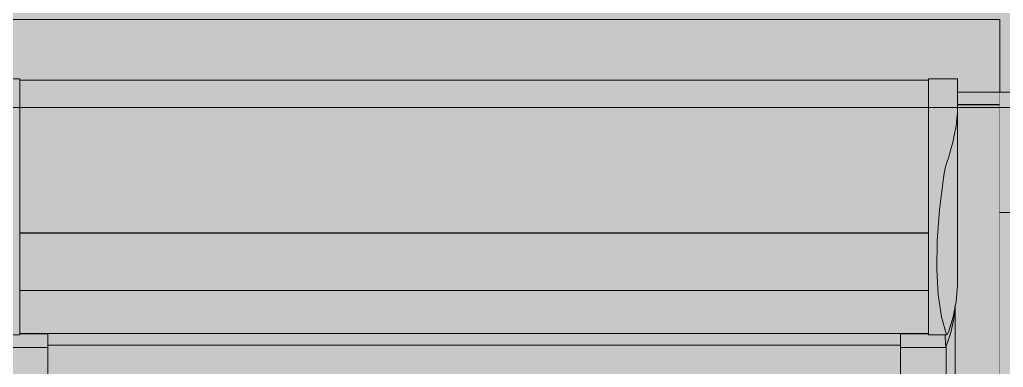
# Model space of a CAD drawing. Header units: metres. Extents: x -208 to 1512, y -277 to 123.
# Drawn here: x 842.327 to 843.197, y -14.458 to -14.15 of the extents above; entities that cross this region are included whole.
import ezdxf

# ---------------------------------------------------------------- set-up
doc = ezdxf.new("R2010")
doc.units = ezdxf.units.M
doc.header["$MEASUREMENT"] = 0
doc.linetypes.add('Wipeout_Contour', pattern=[1, 0, -1])
for name, color, linetype in [('325 Dachfenster', 7, 'Continuous'), ('330 Dachaufbau', 7, 'Continuous'), ('918 Lageplan Beschriftung.x', 7, 'Continuous')]:
    doc.layers.add(name, color=color, linetype=linetype)

# ---------------------------------------------------------------- blocks, each defined once
blk = doc.blocks.new('VELUX SlopeRoofBundle[34]_5', base_point=(825.25728, 0))
at = {"color": 254, "linetype": 'Wipeout_Contour', "lineweight": 0, "ltscale": 3369.736654}
blk.add_wipeout([(842.32713, -14.20261), (842.3015, -14.20261), (842.30151, -14.20997), (842.32713, -14.20997)], dxfattribs=at).dxf.layer = '325 Dachfenster'
at = {"color": 254, "linetype": 'Wipeout_Contour', "lineweight": 0, "ltscale": 3373.055458}
blk.add_wipeout([(843.13113, -14.20261), (843.13113, -14.20997), (843.15676, -14.20997), (843.15676, -14.20261)], dxfattribs=at).dxf.layer = '325 Dachfenster'
at = {"color": 254, "linetype": 'Wipeout_Contour', "lineweight": 0, "ltscale": 3369.493385}
blk.add_wipeout([(842.32713, -14.28817), (842.3137, -14.28817), (842.31744, -14.31829), (842.32713, -14.31829)], dxfattribs=at).dxf.layer = '325 Dachfenster'
at = {"color": 254, "linetype": 'Wipeout_Contour', "lineweight": 0, "ltscale": 3373.327858}
blk.add_wipeout([(843.21728, -14.32091), (843.19413, -14.32091), (843.19413, -14.84205), (843.21728, -14.84205)], dxfattribs=at).dxf.layer = '325 Dachfenster'
at = {"color": 254, "linetype": 'Wipeout_Contour', "lineweight": 0, "ltscale": 3369.728012}
blk.add_wipeout([(842.31995, -14.37154), (842.32713, -14.37154), (842.32713, -14.34615), (842.31952, -14.34615)], dxfattribs=at).dxf.layer = '325 Dachfenster'
at = {"color": 254, "linetype": 'Wipeout_Contour', "lineweight": 0, "ltscale": 3369.527347}
blk.add_wipeout([(842.31867, -14.39403), (842.31578, -14.4134), (842.32713, -14.4134), (842.32713, -14.39403)], dxfattribs=at).dxf.layer = '325 Dachfenster'
at = {"color": 254, "linetype": 'Wipeout_Contour', "lineweight": 0, "ltscale": 3373.329692}
blk.add_wipeout([(843.13113, -14.4134), (843.13113, -14.42938), (843.14699, -14.42938), (843.14249, -14.4134)], dxfattribs=at).dxf.layer = '325 Dachfenster'
at = {"color": 254, "linetype": 'Wipeout_Contour', "lineweight": 0, "ltscale": 3369.814387}
blk.add_wipeout([(842.31233, -14.43142), (842.31197, -14.44058), (842.35193, -14.44058), (842.35193, -14.43142)], dxfattribs=at).dxf.layer = '325 Dachfenster'
at = {"color": 254, "linetype": 'Wipeout_Contour', "lineweight": 0, "ltscale": 3369.737224}
blk.add_wipeout([(842.32713, -14.20997), (842.30151, -14.20997), (842.30152, -14.21873), (842.32713, -14.21873)], dxfattribs=at).dxf.layer = '325 Dachfenster'
at = {"color": 254, "linetype": 'Wipeout_Contour', "lineweight": 0, "ltscale": 3373.055975}
blk.add_wipeout([(843.13113, -14.20997), (843.13113, -14.21873), (843.15675, -14.21873), (843.15676, -14.20997)], dxfattribs=at).dxf.layer = '325 Dachfenster'
at = {"color": 254, "linetype": 'Wipeout_Contour', "lineweight": 0, "ltscale": 3373.306223}
blk.add_wipeout([(843.19413, -14.21437), (843.19413, -14.32091), (843.21728, -14.32091), (843.21728, -14.21437)], dxfattribs=at).dxf.layer = '325 Dachfenster'
at = {"color": 254, "linetype": 'Wipeout_Contour', "lineweight": 0, "ltscale": 3369.564744}
blk.add_wipeout([(842.31744, -14.31829), (842.31952, -14.34615), (842.32713, -14.34615), (842.32713, -14.31829)], dxfattribs=at).dxf.layer = '325 Dachfenster'
at = {"color": 254, "linetype": 'Wipeout_Contour', "lineweight": 0, "ltscale": 3373.291571}
blk.add_wipeout([(843.13113, -14.39403), (843.13113, -14.4134), (843.14249, -14.4134), (843.1396, -14.39403)], dxfattribs=at).dxf.layer = '325 Dachfenster'
at = {"color": 254, "linetype": 'Wipeout_Contour', "lineweight": 0, "ltscale": 5054.970972}
blk.add_wipeout([(842.31233, -14.42938), (842.31233, -14.43142), (842.35193, -14.43142), (842.35193, -14.42846), (842.32713, -14.42846), (842.32713, -14.42938)], dxfattribs=at).dxf.layer = '325 Dachfenster'
at = {"color": 254, "linetype": 'Wipeout_Contour', "lineweight": 0, "ltscale": 3372.969315}
blk.add_wipeout([(843.10633, -14.42818), (843.10633, -14.42846), (843.13113, -14.42846), (843.13113, -14.42818)], dxfattribs=at).dxf.layer = '325 Dachfenster'
at = {"color": 254, "linetype": 'Wipeout_Contour', "lineweight": 0, "ltscale": 3369.843022}
blk.add_wipeout([(842.31343, -15.01247), (842.35023, -15.01247), (842.35023, -14.44058), (842.31343, -14.44058)], dxfattribs=at).dxf.layer = '325 Dachfenster'
at = {"layer": '325 Dachfenster', "linetype": 'Continuous', "lineweight": 0, "flags": 128}
blk.add_lwpolyline([(843.19413, -14.32091), (843.21728, -14.32091)], dxfattribs=at)
at = {"color": 254, "linetype": 'Wipeout_Contour', "lineweight": 0, "ltscale": 3371.396157}
blk.add_wipeout([(842.32713, -14.21131), (843.13113, -14.21131), (843.13113, -14.20381), (842.32713, -14.20381)], dxfattribs=at).dxf.layer = '325 Dachfenster'
at = {"color": 254, "linetype": 'Wipeout_Contour', "lineweight": 0, "ltscale": 3369.73788}
blk.add_wipeout([(842.32713, -14.21873), (842.30152, -14.21873), (842.30153, -14.22906), (842.32713, -14.22906)], dxfattribs=at).dxf.layer = '325 Dachfenster'
at = {"color": 254, "linetype": 'Wipeout_Contour', "lineweight": 0, "ltscale": 3373.056607}
blk.add_wipeout([(843.13113, -14.21873), (843.13113, -14.22906), (843.15674, -14.22906), (843.15675, -14.21873)], dxfattribs=at).dxf.layer = '325 Dachfenster'
at = {"color": 254, "linetype": 'Wipeout_Contour', "lineweight": 0, "ltscale": 3373.182087}
blk.add_wipeout([(843.13113, -14.39403), (843.1396, -14.39403), (843.13832, -14.37154), (843.13113, -14.37154)], dxfattribs=at).dxf.layer = '325 Dachfenster'
at = {"color": 254, "linetype": 'Wipeout_Contour', "lineweight": 0, "ltscale": 3369.85297}
blk.add_wipeout([(842.32713, -14.42846), (842.35193, -14.42846), (842.35193, -14.42818), (842.32713, -14.42818)], dxfattribs=at).dxf.layer = '325 Dachfenster'
at = {"color": 254, "linetype": 'Wipeout_Contour', "lineweight": 0, "ltscale": 3369.919952}
blk.add_wipeout([(842.35023, -14.44058), (842.35023, -15.01247), (842.35193, -15.01121), (842.35193, -14.44058)], dxfattribs=at).dxf.layer = '325 Dachfenster'
at = {"layer": '325 Dachfenster', "linetype": 'Continuous', "lineweight": 0, "flags": 128}
for points in [[(842.32713, -14.20261), (842.3015, -14.20261), (842.30113, -14.20261)], [(842.32713, -14.20381), (843.13113, -14.20381)]]:
    blk.add_lwpolyline(points, dxfattribs=at)
at = {"color": 254, "linetype": 'Wipeout_Contour', "lineweight": 0, "ltscale": 3371.396703}
blk.add_wipeout([(843.13113, -14.21131), (842.32713, -14.21131), (842.32713, -14.22001), (843.13113, -14.22001)], dxfattribs=at).dxf.layer = '325 Dachfenster'
at = {"color": 254, "linetype": 'Wipeout_Contour', "lineweight": 0, "ltscale": 4215.86636}
blk.add_wipeout([(843.13113, -14.22906), (843.13113, -14.24087), (843.15578, -14.24087), (843.15673, -14.23224), (843.15674, -14.22906)], dxfattribs=at).dxf.layer = '325 Dachfenster'
at = {"color": 254, "linetype": 'Wipeout_Contour', "lineweight": 0, "ltscale": 3373.084782}
blk.add_wipeout([(843.13113, -14.34615), (843.13113, -14.37154), (843.13832, -14.37154), (843.13875, -14.34615)], dxfattribs=at).dxf.layer = '325 Dachfenster'
at = {"color": 254, "linetype": 'Wipeout_Contour', "lineweight": 0, "ltscale": 4216.609854}
blk.add_wipeout([(843.15543, -14.39979), (843.15673, -14.38588), (843.15673, -14.23224), (843.15578, -14.24087), (843.15543, -14.24443)], dxfattribs=at).dxf.layer = '325 Dachfenster'
at = {"color": 254, "linetype": 'Wipeout_Contour', "lineweight": 0, "ltscale": 3373.244425}
blk.add_wipeout([(843.13113, -14.31829), (843.13113, -14.34615), (843.13875, -14.34615), (843.14083, -14.31829)], dxfattribs=at).dxf.layer = '325 Dachfenster'
at = {"color": 254, "linetype": 'Wipeout_Contour', "lineweight": 0, "ltscale": 6746.191624}
blk.add_wipeout([(843.15673, -14.23224), (843.15673, -14.36427), (843.15673, -14.36991), (843.15677, -14.29623), (843.15677, -14.20473), (843.15676, -14.20261), (843.15676, -14.20997), (843.15675, -14.21873)], dxfattribs=at).dxf.layer = '325 Dachfenster'
at = {"layer": '325 Dachfenster', "linetype": 'Continuous', "lineweight": 0, "flags": 128}
for points in [[(843.15676, -14.20261), (843.13113, -14.20261)], [(843.15677, -14.20473), (843.15676, -14.20261)], [(843.21728, -14.21437), (843.19413, -14.21437), (843.15677, -14.21437)]]:
    blk.add_lwpolyline(points, dxfattribs=at)
at = {"color": 254, "linetype": 'Wipeout_Contour', "lineweight": 0, "ltscale": 4216.608398}
blk.add_wipeout([(843.15283, -14.2578), (843.15283, -14.41344), (843.15543, -14.39979), (843.15543, -14.24443), (843.15351, -14.25402)], dxfattribs=at).dxf.layer = '325 Dachfenster'
at = {"color": 254, "linetype": 'Wipeout_Contour', "lineweight": 0, "ltscale": 10118.417949}
blk.add_wipeout([(843.13832, -14.37154), (843.1396, -14.39403), (843.14249, -14.4134), (843.14699, -14.42938), (843.14763, -14.4291), (843.14873, -14.42693), (843.14873, -14.27283), (843.14797, -14.27474), (843.14589, -14.2816), (843.14457, -14.28817), (843.14083, -14.31829), (843.13875, -14.34615)], dxfattribs=at).dxf.layer = '325 Dachfenster'
at = {"color": 254, "linetype": 'Wipeout_Contour', "lineweight": 0, "ltscale": 4216.583354}
blk.add_wipeout([(843.14873, -14.27283), (843.14873, -14.42693), (843.15283, -14.41344), (843.15283, -14.2578), (843.14985, -14.26816)], dxfattribs=at).dxf.layer = '325 Dachfenster'
at = {"color": 254, "linetype": 'Wipeout_Contour', "lineweight": 0, "ltscale": 3373.008951}
blk.add_wipeout([(843.10633, -14.43142), (843.10633, -14.44058), (843.1463, -14.44058), (843.14593, -14.43142)], dxfattribs=at).dxf.layer = '325 Dachfenster'
at = {"layer": '325 Dachfenster', "linetype": 'Continuous', "lineweight": 0, "flags": 128}
for points in [[(843.15673, -14.36991), (843.15677, -14.29623)], [(843.15673, -14.38455), (843.15673, -14.36991)]]:
    blk.add_lwpolyline(points, dxfattribs=at)
at = {"color": 254, "linetype": 'Wipeout_Contour', "lineweight": 0, "ltscale": 4216.012476}
blk.add_wipeout([(843.13113, -14.25402), (843.13113, -14.26816), (843.14985, -14.26816), (843.15283, -14.2578), (843.15351, -14.25402)], dxfattribs=at).dxf.layer = '325 Dachfenster'
at = {"color": 254, "linetype": 'Wipeout_Contour', "lineweight": 0, "ltscale": 3373.311844}
blk.add_wipeout([(843.13113, -14.28817), (843.13113, -14.31829), (843.14083, -14.31829), (843.14457, -14.28817)], dxfattribs=at).dxf.layer = '325 Dachfenster'
at = {"color": 254, "linetype": 'Wipeout_Contour', "lineweight": 0, "ltscale": 3373.10197}
blk.add_wipeout([(843.15353, -14.40977), (843.15353, -14.4152), (843.15483, -14.40295), (843.15483, -14.40294)], dxfattribs=at).dxf.layer = '325 Dachfenster'
at = {"color": 254, "linetype": 'Wipeout_Contour', "lineweight": 0, "ltscale": 5059.249283}
blk.add_wipeout([(843.10633, -14.43142), (843.14593, -14.43142), (843.14593, -14.42938), (843.13113, -14.42938), (843.13113, -14.42846), (843.10633, -14.42846)], dxfattribs=at).dxf.layer = '325 Dachfenster'
at = {"color": 254, "linetype": 'Wipeout_Contour', "lineweight": 0, "ltscale": 3372.943885}
blk.add_wipeout([(843.10633, -14.44058), (843.10633, -15.01121), (843.10803, -15.01247), (843.10803, -14.44058)], dxfattribs=at).dxf.layer = '325 Dachfenster'
at = {"color": 254, "linetype": 'Wipeout_Contour', "lineweight": 0, "ltscale": 4215.93184}
blk.add_wipeout([(843.13113, -14.24087), (843.13113, -14.25402), (843.15351, -14.25402), (843.15543, -14.24443), (843.15578, -14.24087)], dxfattribs=at).dxf.layer = '325 Dachfenster'
at = {"color": 254, "linetype": 'Wipeout_Contour', "lineweight": 0, "ltscale": 4215.97682}
blk.add_wipeout([(843.13113, -14.26816), (843.13113, -14.27474), (843.14797, -14.27474), (843.14873, -14.27283), (843.14985, -14.26816)], dxfattribs=at).dxf.layer = '325 Dachfenster'
at = {"color": 254, "linetype": 'Wipeout_Contour', "lineweight": 0, "ltscale": 3371.404329}
blk.add_wipeout([(843.13113, -14.31738), (842.32713, -14.31738), (842.32713, -14.33908), (843.13113, -14.33908)], dxfattribs=at).dxf.layer = '325 Dachfenster'
at = {"color": 254, "linetype": 'Wipeout_Contour', "lineweight": 0, "ltscale": 3371.410597}
blk.add_wipeout([(842.32713, -14.41206), (842.32713, -14.42818), (843.13113, -14.42818), (843.13113, -14.41206)], dxfattribs=at).dxf.layer = '325 Dachfenster'
at = {"color": 254, "linetype": 'Wipeout_Contour', "lineweight": 0, "ltscale": 5059.715095}
blk.add_wipeout([(843.14593, -14.42938), (843.14593, -14.43142), (843.1463, -14.44058), (843.14638, -14.4405), (843.14683, -14.43932), (843.14683, -14.42938)], dxfattribs=at).dxf.layer = '325 Dachfenster'
at = {"layer": '325 Dachfenster', "linetype": 'Continuous', "lineweight": 0, "flags": 128}
for points in [[(843.15677, -14.29623), (843.15677, -14.20473)], [(842.32713, -14.42938), (842.31128, -14.42938), (842.30113, -14.42938)]]:
    blk.add_lwpolyline(points, dxfattribs=at)
at = {"color": 254, "linetype": 'Wipeout_Contour', "lineweight": 0, "ltscale": 3371.398086}
blk.add_wipeout([(842.32713, -14.242), (843.13113, -14.242), (843.13113, -14.23026), (842.32713, -14.23026)], dxfattribs=at).dxf.layer = '325 Dachfenster'
at = {"color": 254, "linetype": 'Wipeout_Contour', "lineweight": 0, "ltscale": 3373.163948}
blk.add_wipeout([(843.13113, -14.27474), (843.13113, -14.2816), (843.14589, -14.2816), (843.14797, -14.27474)], dxfattribs=at).dxf.layer = '325 Dachfenster'
at = {"color": 254, "linetype": 'Wipeout_Contour', "lineweight": 0, "ltscale": 3371.40932}
blk.add_wipeout([(842.32713, -14.39084), (842.32713, -14.41206), (843.13113, -14.41206), (843.13113, -14.39084)], dxfattribs=at).dxf.layer = '325 Dachfenster'
at = {"color": 254, "linetype": 'Wipeout_Contour', "lineweight": 0, "ltscale": 5903.684413}
blk.add_wipeout([(843.14683, -14.43932), (843.15083, -14.42737), (843.15083, -14.42002), (843.14873, -14.42693), (843.14763, -14.4291), (843.14699, -14.42938), (843.14683, -14.42938)], dxfattribs=at).dxf.layer = '325 Dachfenster'
at = {"color": 254, "linetype": 'Wipeout_Contour', "lineweight": 0, "ltscale": 3371.397343}
blk.add_wipeout([(842.32713, -14.23026), (843.13113, -14.23026), (843.13113, -14.22001), (842.32713, -14.22001)], dxfattribs=at).dxf.layer = '325 Dachfenster'
at = {"color": 254, "linetype": 'Wipeout_Contour', "lineweight": 0, "ltscale": 3371.39892}
blk.add_wipeout([(842.32713, -14.25494), (843.13113, -14.25494), (843.13113, -14.242), (842.32713, -14.242)], dxfattribs=at).dxf.layer = '325 Dachfenster'
at = {"color": 254, "linetype": 'Wipeout_Contour', "lineweight": 0, "ltscale": 3371.400515}
blk.add_wipeout([(842.32713, -14.27509), (843.13113, -14.27509), (843.13113, -14.26901), (842.32713, -14.26901)], dxfattribs=at).dxf.layer = '325 Dachfenster'
at = {"color": 254, "linetype": 'Wipeout_Contour', "lineweight": 0, "ltscale": 3373.126615}
blk.add_wipeout([(843.13113, -14.2816), (843.13113, -14.28817), (843.14457, -14.28817), (843.14589, -14.2816)], dxfattribs=at).dxf.layer = '325 Dachfenster'
at = {"color": 254, "linetype": 'Wipeout_Contour', "lineweight": 0, "ltscale": 3371.408566}
blk.add_wipeout([(842.32713, -14.39), (842.32713, -14.39084), (843.13113, -14.39084), (843.13113, -14.39)], dxfattribs=at).dxf.layer = '325 Dachfenster'
at = {"color": 254, "linetype": 'Wipeout_Contour', "lineweight": 0, "ltscale": 4216.13064}
blk.add_wipeout([(843.15083, -14.42002), (843.15083, -14.42737), (843.15353, -14.4152), (843.15353, -14.40977), (843.15283, -14.41344)], dxfattribs=at).dxf.layer = '325 Dachfenster'
at = {"color": 254, "linetype": 'Wipeout_Contour', "lineweight": 0, "ltscale": 5058.946199}
blk.add_wipeout([(843.14483, -14.44058), (843.14483, -15.01247), (843.14663, -15.01151), (843.14663, -14.43984), (843.14638, -14.4405), (843.1463, -14.44058)], dxfattribs=at).dxf.layer = '325 Dachfenster'
at = {"color": 254, "linetype": 'Wipeout_Contour', "lineweight": 0, "ltscale": 3371.399833}
blk.add_wipeout([(842.32713, -14.26901), (843.13113, -14.26901), (843.13113, -14.25494), (842.32713, -14.25494)], dxfattribs=at).dxf.layer = '325 Dachfenster'
at = {"color": 254, "linetype": 'Wipeout_Contour', "lineweight": 0, "ltscale": 3371.400939}
blk.add_wipeout([(843.13113, -14.27509), (842.32713, -14.27509), (842.32713, -14.28152), (843.13113, -14.28152)], dxfattribs=at).dxf.layer = '325 Dachfenster'
at = {"color": 254, "linetype": 'Wipeout_Contour', "lineweight": 0, "ltscale": 3371.40258}
blk.add_wipeout([(842.32713, -14.31738), (843.13113, -14.31738), (843.13113, -14.28761), (842.32713, -14.28761)], dxfattribs=at).dxf.layer = '325 Dachfenster'
at = {"color": 254, "linetype": 'Wipeout_Contour', "lineweight": 0, "ltscale": 3371.407737}
blk.add_wipeout([(843.13113, -14.36652), (842.32713, -14.36652), (842.32713, -14.39), (843.13113, -14.39)], dxfattribs=at).dxf.layer = '325 Dachfenster'
at = {"color": 254, "linetype": 'Wipeout_Contour', "lineweight": 0, "ltscale": 4216.813814}
blk.add_wipeout([(843.15063, -14.42797), (843.15063, -14.99956), (843.15333, -14.98739), (843.15333, -14.4161), (843.15083, -14.42737)], dxfattribs=at).dxf.layer = '325 Dachfenster'
at = {"color": 254, "linetype": 'Wipeout_Contour', "lineweight": 0, "ltscale": 3373.020936}
blk.add_wipeout([(843.10803, -14.44058), (843.10803, -15.01247), (843.14483, -15.01247), (843.14483, -14.44058)], dxfattribs=at).dxf.layer = '325 Dachfenster'
at = {"layer": '325 Dachfenster', "linetype": 'Continuous', "lineweight": 0, "flags": 128}
blk.add_lwpolyline([(842.32713, -14.39), (843.13113, -14.39)], dxfattribs=at)
at = {"color": 254, "linetype": 'Wipeout_Contour', "lineweight": 0, "ltscale": 3371.401364}
blk.add_wipeout([(843.13113, -14.28152), (842.32713, -14.28152), (842.32713, -14.28761), (843.13113, -14.28761)], dxfattribs=at).dxf.layer = '325 Dachfenster'
at = {"color": 254, "linetype": 'Wipeout_Contour', "lineweight": 0, "ltscale": 3371.406037}
blk.add_wipeout([(842.32713, -14.34014), (842.32713, -14.36652), (843.13113, -14.36652), (843.13113, -14.34014)], dxfattribs=at).dxf.layer = '325 Dachfenster'
at = {"color": 254, "linetype": 'Wipeout_Contour', "lineweight": 0, "ltscale": 4216.743673}
blk.add_wipeout([(843.15353, -14.4152), (843.15333, -14.4161), (843.15333, -14.98739), (843.15463, -14.97514), (843.15463, -14.40484)], dxfattribs=at).dxf.layer = '325 Dachfenster'
at = {"color": 254, "linetype": 'Wipeout_Contour', "lineweight": 0, "ltscale": 3371.412681}
blk.add_wipeout([(842.35193, -14.44881), (842.35193, -14.4523), (843.10633, -14.4523), (843.10633, -14.44881)], dxfattribs=at).dxf.layer = '325 Dachfenster'
at = {"layer": '325 Dachfenster', "linetype": 'Continuous', "lineweight": 0, "flags": 128}
blk.add_lwpolyline([(843.15483, -14.40294), (843.15483, -14.40295)], dxfattribs=at)
at = {"color": 254, "linetype": 'Wipeout_Contour', "lineweight": 0, "ltscale": 3371.4051}
blk.add_wipeout([(842.32713, -14.33986), (843.13113, -14.33986), (843.13113, -14.3393), (842.32713, -14.3393)], dxfattribs=at).dxf.layer = '325 Dachfenster'
at = {"color": 254, "linetype": 'Wipeout_Contour', "lineweight": 0, "ltscale": 4216.821531}
blk.add_wipeout([(843.14663, -14.43984), (843.14663, -15.01151), (843.15063, -14.99956), (843.15063, -14.42797), (843.14683, -14.43932)], dxfattribs=at).dxf.layer = '325 Dachfenster'
at = {"color": 254, "linetype": 'Wipeout_Contour', "lineweight": 0, "ltscale": 3371.412433}
blk.add_wipeout([(842.35193, -14.44881), (843.10633, -14.44881), (843.10633, -14.44509), (842.35193, -14.44509)], dxfattribs=at).dxf.layer = '325 Dachfenster'
at = {"color": 254, "linetype": 'Wipeout_Contour', "lineweight": 0, "ltscale": 3371.413104}
blk.add_wipeout([(842.35193, -14.45811), (843.10633, -14.45811), (843.10633, -14.45535), (842.35193, -14.45535)], dxfattribs=at).dxf.layer = '325 Dachfenster'
at = {"layer": '325 Dachfenster', "linetype": 'Continuous', "lineweight": 0, "flags": 128}
for points in [[(843.15676, -14.20261), (843.15676, -14.20997), (843.15675, -14.21873), (843.15674, -14.22906), (843.15673, -14.23224), (843.15578, -14.24087), (843.15543, -14.24443), (843.15351, -14.25402), (843.15283, -14.2578), (843.14985, -14.26816), (843.14873, -14.27283), (843.14797, -14.27474), (843.14589, -14.2816), (843.14457, -14.28817), (843.14083, -14.31829), (843.13875, -14.34615), (843.13832, -14.37154), (843.1396, -14.39403), (843.14249, -14.4134), (843.14699, -14.42938)], [(843.14763, -14.4291), (843.14873, -14.42693), (843.15283, -14.41344), (843.15543, -14.39979), (843.15673, -14.38588), (843.15673, -14.38455)], [(843.14638, -14.4405), (843.14683, -14.43932), (843.15083, -14.42737), (843.15353, -14.4152), (843.15483, -14.40295)], [(843.15463, -14.97514), (843.15463, -14.40484)], [(843.14699, -14.42938), (843.13113, -14.42938)], [(843.14593, -14.42938), (843.14593, -14.43142), (843.1463, -14.44058)], [(843.14699, -14.42938), (843.14763, -14.4291)], [(843.1463, -14.44058), (843.14638, -14.4405)], [(843.14663, -15.01151), (843.14663, -14.43984)]]:
    blk.add_lwpolyline(points, dxfattribs=at)
at = {"color": 254, "linetype": 'Wipeout_Contour', "lineweight": 0, "ltscale": 3371.405074}
blk.add_wipeout([(842.32713, -14.33908), (842.32713, -14.3393), (843.13113, -14.3393), (843.13113, -14.33908)], dxfattribs=at).dxf.layer = '325 Dachfenster'
at = {"color": 254, "linetype": 'Wipeout_Contour', "lineweight": 0, "ltscale": 3371.412173}
blk.add_wipeout([(842.35193, -14.44509), (843.10633, -14.44509), (843.10633, -14.44121), (842.35193, -14.44121)], dxfattribs=at).dxf.layer = '325 Dachfenster'
at = {"color": 254, "linetype": 'Wipeout_Contour', "lineweight": 0, "ltscale": 3371.412905}
blk.add_wipeout([(842.35193, -14.4523), (842.35193, -14.45535), (843.10633, -14.45535), (843.10633, -14.4523)], dxfattribs=at).dxf.layer = '325 Dachfenster'
at = {"color": 254, "linetype": 'Wipeout_Contour', "lineweight": 0, "ltscale": 3371.405129}
blk.add_wipeout([(842.32713, -14.34014), (843.13113, -14.34014), (843.13113, -14.33986), (842.32713, -14.33986)], dxfattribs=at).dxf.layer = '325 Dachfenster'
at = {"color": 254, "linetype": 'Wipeout_Contour', "lineweight": 0, "ltscale": 3371.411983}
blk.add_wipeout([(842.35193, -14.44062), (843.10633, -14.44062), (843.10633, -14.44012), (842.35193, -14.44012)], dxfattribs=at).dxf.layer = '325 Dachfenster'
at = {"layer": '325 Dachfenster', "linetype": 'Continuous', "lineweight": 0, "flags": 128}
for points in [[(842.32713, -14.20261), (842.32713, -14.20997), (842.32713, -14.21873), (842.32713, -14.22906), (842.32713, -14.24087), (842.32713, -14.25402), (842.32713, -14.26816), (842.32713, -14.27474), (842.32713, -14.2816), (842.32713, -14.28817), (842.32713, -14.31829), (842.32713, -14.34615), (842.32713, -14.37154), (842.32713, -14.39403), (842.32713, -14.4134), (842.32713, -14.42938)], [(843.13113, -14.20261), (843.13113, -14.20997), (843.13113, -14.21873), (843.13113, -14.22906), (843.13113, -14.24087), (843.13113, -14.25402), (843.13113, -14.26816), (843.13113, -14.27474), (843.13113, -14.2816), (843.13113, -14.28817), (843.13113, -14.31829), (843.13113, -14.34615), (843.13113, -14.37154), (843.13113, -14.39403), (843.13113, -14.4134), (843.13113, -14.42938)], [(842.32713, -14.33908), (843.13113, -14.33908)]]:
    blk.add_lwpolyline(points, dxfattribs=at)
at = {"color": 254, "linetype": 'Wipeout_Contour', "lineweight": 0, "ltscale": 3371.411882}
blk.add_wipeout([(843.10633, -14.43844), (842.35193, -14.43844), (842.35193, -14.43938), (843.10633, -14.43938)], dxfattribs=at).dxf.layer = '325 Dachfenster'
at = {"color": 254, "linetype": 'Wipeout_Contour', "lineweight": 0, "ltscale": 3371.411798}
blk.add_wipeout([(843.10633, -14.43692), (842.35193, -14.43692), (842.35193, -14.43844), (843.10633, -14.43844)], dxfattribs=at).dxf.layer = '325 Dachfenster'
at = {"color": 254, "linetype": 'Wipeout_Contour', "lineweight": 0, "ltscale": 3371.411533}
blk.add_wipeout([(842.35193, -14.43497), (843.10633, -14.43497), (843.10633, -14.43265), (842.35193, -14.43265)], dxfattribs=at).dxf.layer = '325 Dachfenster'
at = {"color": 254, "linetype": 'Wipeout_Contour', "lineweight": 0, "ltscale": 3371.411206}
blk.add_wipeout([(842.35193, -14.42818), (842.35193, -14.4299), (843.10633, -14.4299), (843.10633, -14.42818)], dxfattribs=at).dxf.layer = '325 Dachfenster'
at = {"color": 254, "linetype": 'Wipeout_Contour', "lineweight": 0, "ltscale": 3371.411679}
blk.add_wipeout([(842.35193, -14.43497), (842.35193, -14.43692), (843.10633, -14.43692), (843.10633, -14.43497)], dxfattribs=at).dxf.layer = '325 Dachfenster'
at = {"color": 254, "linetype": 'Wipeout_Contour', "lineweight": 0, "ltscale": 3371.411359}
blk.add_wipeout([(842.35193, -14.4299), (842.35193, -14.43265), (843.10633, -14.43265), (843.10633, -14.4299)], dxfattribs=at).dxf.layer = '325 Dachfenster'
at = {"color": 254, "linetype": 'Wipeout_Contour', "lineweight": 0, "ltscale": 3371.411951}
blk.add_wipeout([(842.35193, -14.44012), (843.10633, -14.44012), (843.10633, -14.43972), (842.35193, -14.43972)], dxfattribs=at).dxf.layer = '325 Dachfenster'
at = {"layer": '325 Dachfenster', "linetype": 'Continuous', "lineweight": 0, "flags": 128}
for points in [[(842.32713, -14.42818), (843.13113, -14.42818)], [(842.32713, -14.42846), (842.35193, -14.42846)], [(842.35193, -14.42846), (842.35193, -14.42818)], [(843.10633, -14.42818), (843.10633, -14.42846)], [(843.10633, -14.42846), (843.13113, -14.42846)]]:
    blk.add_lwpolyline(points, dxfattribs=at)
at = {"color": 254, "linetype": 'Wipeout_Contour', "lineweight": 0, "ltscale": 3371.41201}
blk.add_wipeout([(843.10633, -14.44069), (842.35193, -14.44069), (842.35193, -14.44085), (843.10633, -14.44085)], dxfattribs=at).dxf.layer = '325 Dachfenster'
at = {"color": 254, "linetype": 'Wipeout_Contour', "lineweight": 0, "ltscale": 3371.411926}
blk.add_wipeout([(842.35193, -14.43938), (842.35193, -14.43972), (843.10633, -14.43972), (843.10633, -14.43938)], dxfattribs=at).dxf.layer = '325 Dachfenster'
at = {"color": 254, "linetype": 'Wipeout_Contour', "lineweight": 0, "ltscale": 3371.412002}
blk.add_wipeout([(842.35193, -14.44069), (843.10633, -14.44069), (843.10633, -14.44062), (842.35193, -14.44062)], dxfattribs=at).dxf.layer = '325 Dachfenster'
at = {"color": 254, "linetype": 'Wipeout_Contour', "lineweight": 0, "ltscale": 3371.412028}
blk.add_wipeout([(843.10633, -14.44085), (842.35193, -14.44085), (842.35193, -14.44121), (843.10633, -14.44121)], dxfattribs=at).dxf.layer = '325 Dachfenster'
at = {"layer": '325 Dachfenster', "linetype": 'Continuous', "lineweight": 0, "flags": 128}
for points in [[(842.35193, -14.42846), (842.35193, -14.43142), (842.35193, -14.44058)], [(843.10633, -14.42846), (843.10633, -14.43142), (843.10633, -14.44058)], [(842.35193, -14.44058), (842.31197, -14.44058), (842.27633, -14.44058)], [(843.10633, -14.43844), (842.35193, -14.43844)], [(842.35193, -15.01121), (842.35193, -14.44058)], [(843.10633, -15.01121), (843.10633, -14.44058)], [(843.1463, -14.44058), (843.10633, -14.44058)]]:
    blk.add_lwpolyline(points, dxfattribs=at)
blk = doc.blocks.new('Dachfläche_61_5', base_point=(843.19413, -14.84386))
at = {"color": 254, "linetype": 'Wipeout_Contour', "lineweight": 0, "ltscale": 15164.069836}
blk.add_wipeout([(843.19413, -14.15023), (841.46728, -14.15023), (841.46728, -14.2255), (841.4715, -14.2255), (841.4715, -14.20473), (841.4715, -14.20261), (841.49713, -14.20261), (841.49713, -14.20381), (842.30113, -14.20381), (842.30113, -14.20261), (842.32713, -14.20261), (842.32713, -14.20381), (843.13113, -14.20381), (843.13113, -14.20261), (843.15676, -14.20261), (843.15677, -14.20473), (843.15677, -14.2255), (843.19413, -14.2255)], dxfattribs=at).dxf.layer = '325 Dachfenster'
at = {"layer": '325 Dachfenster', "linetype": 'Continuous', "lineweight": 0, "true_color": 0x000000}
blk.add_hatch(color=18, dxfattribs=at).paths.add_polyline_path([(843.15463, -14.40484), (843.15463, -14.84386), (843.19413, -14.84386), (843.19413, -14.22551), (843.15677, -14.22551), (843.15677, -14.28437), (843.15677, -14.28644), (843.15677, -14.29683), (843.15673, -14.36991), (843.15673, -14.37759), (843.15673, -14.38588), (843.15543, -14.39979), (843.15483, -14.40294), (843.15483, -14.40295)])
at = {"color": 254, "linetype": 'Wipeout_Contour', "lineweight": 0, "ltscale": 3369.778532}
blk.add_wipeout([(843.19413, -13.5322), (841.46728, -13.5322), (841.46728, -14.15023), (843.19413, -14.15023)], dxfattribs=at).dxf.layer = '325 Dachfenster'
at = {"layer": '325 Dachfenster', "color": 7, "linetype": 'Continuous', "lineweight": 13, "true_color": 0xf4f4f4, "flags": 128}
blk.add_lwpolyline([(843.19413, -14.15023), (841.46728, -14.15023)], dxfattribs=at)
at = {"color": 254, "linetype": 'Wipeout_Contour', "lineweight": 0, "ltscale": 3373.182365}
blk.add_wipeout([(843.19413, -14.2255), (843.15677, -14.2255), (843.15677, -14.22551), (843.19413, -14.22551)], dxfattribs=at).dxf.layer = '325 Dachfenster'
at = {"layer": '325 Dachfenster', "color": 7, "linetype": 'Continuous', "lineweight": 13, "true_color": 0xf4f4f4, "flags": 128}
for points in [[(843.19413, -14.2255), (843.19413, -14.15023)], [(843.15677, -14.2255), (843.19413, -14.2255)], [(843.15677, -14.22551), (843.19413, -14.22551)], [(843.19413, -14.22551), (843.19413, -14.2255)], [(843.19413, -14.22551), (843.19413, -14.84386)]]:
    blk.add_lwpolyline(points, dxfattribs=at)
at = {"layer": '325 Dachfenster', "linetype": 'Continuous', "lineweight": 0}
blk.add_blockref('VELUX SlopeRoofBundle[34]_5', (825.25728, 0), dxfattribs=at)
blk = doc.blocks.new('Dachfläche_66_5', base_point=(837.80728, -13.58499))
at = {"layer": '330 Dachaufbau', "linetype": 'Continuous', "lineweight": 0, "true_color": 0x000000}
blk.add_hatch(color=18, dxfattribs=at).paths.add_polyline_path([(844.20733, -10.49457), (843.76512, -10.49457), (843.76512, -11.155), (843.75716, -11.155), (843.75716, -13.58499), (837.80728, -13.58499), (837.80728, -15.07), (839.00228, -15.07), (839.00228, -14.22801), (840.75228, -14.22801), (840.75228, -15.07), (841.46728, -15.07), (841.46728, -14.22801), (843.21728, -14.22801), (843.21728, -15.07), (844.19207, -15.07)])
at = {"layer": '330 Dachaufbau', "color": 7, "linetype": 'Continuous', "lineweight": 18, "flags": 128}
blk.add_lwpolyline([(843.21728, -14.22801), (841.46728, -14.22801)], dxfattribs=at)

msp = doc.modelspace()

# ---------------------------------------------------------------- block references
at = {"layer": '325 Dachfenster', "color": 7, "linetype": 'Continuous', "lineweight": 13, "true_color": 0xf4f4f4}
msp.add_blockref('Dachfläche_61_5', (843.19413, -14.84386), dxfattribs=at)

# ---------------------------------------------------------------- next in the draw order: hatches: boundary and pattern name
at = {"layer": '918 Lageplan Beschriftung.x', "linetype": 'Continuous', "lineweight": 0, "true_color": 0x3f0000}
msp.add_hatch(color=18, dxfattribs=at).paths.add_polyline_path([(825.31254, -15.07), (830.63228, -15.07), (830.63228, -15.97), (838.86228, -15.97), (838.86228, -15.07), (844.19207, -15.07), (844.24254, 0.07), (838.34728, 0.07), (838.34728, 0.8), (831.14728, 0.8), (831.14728, 0.07), (825.25702, 0.07)])

# ---------------------------------------------------------------- next in the draw order: block references
at = {"layer": '330 Dachaufbau', "color": 7, "linetype": 'Continuous', "lineweight": 18}
msp.add_blockref('Dachfläche_66_5', (837.80728, -13.58499), dxfattribs=at)

doc.saveas('drawing.dxf')
